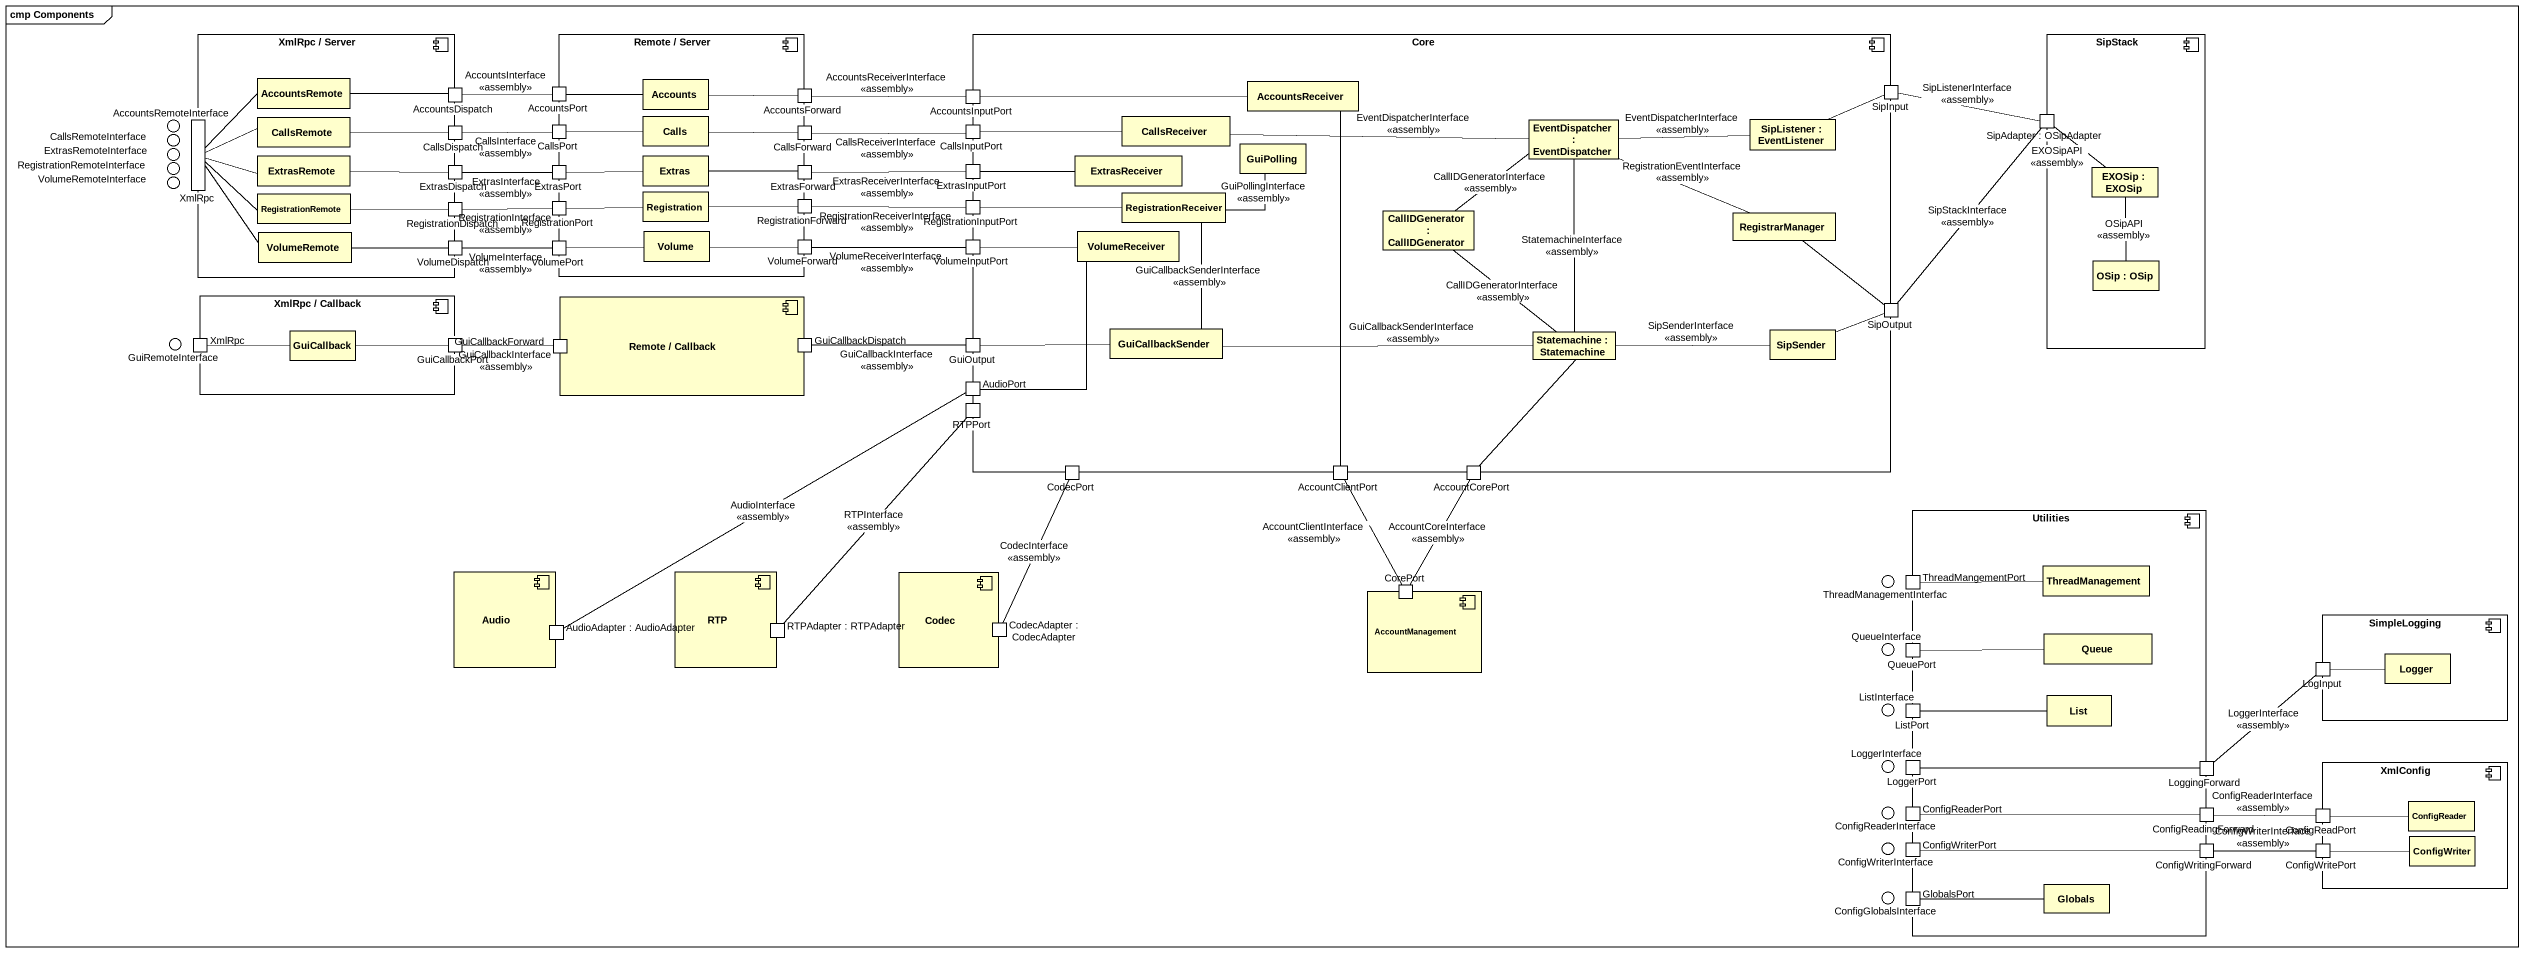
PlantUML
@startuml
mainframe cmp Components
component "XmlRpc / Server" as XmlRpc_Server {
  rectangle AccountsRemote
  port AccountsDispatch
  port XmlRpc
  rectangle CallsRemote
  port CallsDispatch
  rectangle ExtrasRemote
  port ExtrasDispatch
  rectangle RegistrationRemote
  port RegistrationDispatch
  rectangle VolumeRemote
  port VolumeDispatch
}
component "Remote / Server" as Remote_Server {
  port AccountsPort
  rectangle Accounts
  port AccountsForward
  port CallsPort
  rectangle Calls
  port CallsForward
  port ExtrasPort
  rectangle Extras
  port ExtrasForward
  port RegistrationPort
  rectangle Registration
  port RegistrationForward
  port VolumePort
  rectangle Volume
  port VolumeForward
}
component Core {
  port AccountsInputPort
  rectangle AccountsReceiver
  port SipInput
  port CallsInputPort
  rectangle CallsReceiver
  rectangle "EventDispatcher : EventDispatcher" as EventDispatcher
  rectangle "SipListener : EventListener" as SipListener
  port ExtrasInputPort
  rectangle ExtrasReceiver
  rectangle GuiPolling
  port RegistrationInputPort
  rectangle RegistrationReceiver
  rectangle "CallIDGenerator : CallIDGenerator" as CallIDGenerator
  rectangle RegistrarManager
  port VolumeInputPort
  rectangle VolumeReceiver
  port SipOutput
  port GuiOutput
  rectangle GuiCallbackSender
  rectangle "Statemachine : Statemachine" as Statemachine
  rectangle SipSender
  port AudioPort
  port RTPPort
  port CodecPort
  port AccountClientPort
  port AccountCorePort
}
component SipStack {
  port "SipAdapter : OSipAdapter" as SipAdapter
  rectangle "EXOSip : EXOSip" as EXOSip
  rectangle "OSip : OSip" as OSip
}
() AccountsRemoteInterface
() CallsRemoteInterface
() ExtrasRemoteInterface
() RegistrationRemoteInterface
() VolumeRemoteInterface
component "XmlRpc / Callback" as XmlRpc_Callback {
  port "XmlRpc" as XmlRpc_2
  rectangle GuiCallback
  port GuiCallbackPort
}
component "Remote / Callback" as Remote_Callback {
  port GuiCallbackForward
  port GuiCallbackDispatch
}
() GuiRemoteInterface
component Utilities {
  port ThreadMangementPort
  rectangle ThreadManagement
  port QueuePort
  rectangle "Queue" as Queue_
  port ListPort
  rectangle List
  port LoggerPort
  port LoggingForward
  port ConfigReaderPort
  port ConfigReadingForward
  port ConfigWriterPort
  port ConfigWritingForward
  port GlobalsPort
  rectangle Globals
}
component Audio {
  port "AudioAdapter : AudioAdapter" as AudioAdapter
}
component RTP {
  port "RTPAdapter : RTPAdapter" as RTPAdapter
}
component Codec {
  port "CodecAdapter : CodecAdapter" as CodecAdapter
}
component AccountManagement {
  port CorePort
}
() ThreadManagementInterfac
() QueueInterface
component SimpleLogging {
  port LogInput
  rectangle Logger
}
() ListInterface
() LoggerInterface
component XmlConfig {
  port ConfigReadPort
  rectangle ConfigReader
  port ConfigWritePort
  rectangle ConfigWriter
}
() ConfigReaderInterface
() ConfigWriterInterface
() ConfigGlobalsInterface
AccountsRemote -right- AccountsDispatch
AccountsDispatch -right- AccountsPort : AccountsInterface\n<<assembly>>
AccountsPort -right- Accounts
Accounts -right- AccountsForward
AccountsForward -right- AccountsInputPort : AccountsReceiverInterface\n<<assembly>>
AccountsInputPort -right- AccountsReceiver
AccountsReceiver -- AccountClientPort
SipInput -left- SipListener
XmlRpc -right- AccountsRemote
XmlRpc -right- CallsRemote
XmlRpc -right- ExtrasRemote
XmlRpc -right- RegistrationRemote
XmlRpc -- VolumeRemote
CallsRemote -right- CallsDispatch
CallsDispatch -right- CallsPort : CallsInterface\n<<assembly>>
CallsPort -right- Calls
Calls -right- CallsForward
CallsForward -right- CallsInputPort : CallsReceiverInterface\n<<assembly>>
CallsInputPort -right- CallsReceiver
CallsReceiver -right- EventDispatcher : EventDispatcherInterface\n<<assembly>>
EventDispatcher -- CallIDGenerator : CallIDGeneratorInterface\n<<assembly>>
EventDispatcher -right- RegistrarManager : RegistrationEventInterface\n<<assembly>>
EventDispatcher -- Statemachine : StatemachineInterface\n<<assembly>>
SipListener -left- EventDispatcher : EventDispatcherInterface\n<<assembly>>
SipAdapter -left- SipInput : SipListenerInterface\n<<assembly>>
SipAdapter -- EXOSip : EXOSipAPI\n<<assembly>>
ExtrasRemote -right- ExtrasDispatch
ExtrasDispatch -right- ExtrasPort : ExtrasInterface\n<<assembly>>
ExtrasPort -right- Extras
Extras -right- ExtrasForward
ExtrasForward -right- ExtrasInputPort : ExtrasReceiverInterface\n<<assembly>>
ExtrasInputPort -right- ExtrasReceiver
EXOSip -- OSip : OSipAPI\n<<assembly>>
RegistrationRemote -right- RegistrationDispatch
RegistrationDispatch -right- RegistrationPort : RegistrationInterface\n<<assembly>>
RegistrationPort -right- Registration
Registration -right- RegistrationForward
RegistrationForward -right- RegistrationInputPort : RegistrationReceiverInterface\n<<assembly>>
RegistrationInputPort -right- RegistrationReceiver
RegistrationReceiver -right- GuiPolling : GuiPollingInterface\n<<assembly>>
RegistrationReceiver -- GuiCallbackSender : GuiCallbackSenderInterface\n<<assembly>>
RegistrarManager -- SipOutput
VolumeRemote -right- VolumeDispatch
VolumeDispatch -right- VolumePort : VolumeInterface\n<<assembly>>
VolumePort -right- Volume
Volume -right- VolumeForward
VolumeForward -right- VolumeInputPort : VolumeReceiverInterface\n<<assembly>>
VolumeInputPort -right- VolumeReceiver
SipOutput -up- SipAdapter : SipStackInterface\n<<assembly>>
XmlRpc_2 -right- GuiCallback
GuiCallback -right- GuiCallbackPort
GuiCallbackForward -left- GuiCallbackPort : GuiCallbackInterface\n<<assembly>>
GuiCallbackForward -right- GuiCallbackDispatch
GuiOutput -left- GuiCallbackDispatch : GuiCallbackInterface\n<<assembly>>
GuiOutput -right- GuiCallbackSender
Statemachine -up- CallIDGenerator : CallIDGeneratorInterface\n<<assembly>>
Statemachine -left- GuiCallbackSender : GuiCallbackSenderInterface\n<<assembly>>
Statemachine -right- SipSender : SipSenderInterface\n<<assembly>>
Statemachine -- AccountCorePort
SipSender -right- SipOutput
AudioPort -up- VolumeReceiver
AudioPort -left- AudioAdapter : AudioInterface\n<<assembly>>
RTPPort -- RTPAdapter : RTPInterface\n<<assembly>>
CodecPort -- CodecAdapter : CodecInterface\n<<assembly>>
AccountClientPort -- CorePort : AccountClientInterface\n<<assembly>>
AccountCorePort -- CorePort : AccountCoreInterface\n<<assembly>>
ThreadMangementPort -right- ThreadManagement
QueuePort -right- Queue_
LogInput -right- Logger
ListPort -right- List
LoggerPort -right- LoggingForward
LoggingForward -up- LogInput : LoggerInterface\n<<assembly>>
ConfigReaderPort -right- ConfigReadingForward
ConfigReadingForward -right- ConfigReadPort : ConfigReaderInterface\n<<assembly>>
ConfigReadPort -right- ConfigReader
ConfigWriterPort -right- ConfigWritingForward
ConfigWritingForward -right- ConfigWritePort : ConfigWriterInterface\n<<assembly>>
ConfigWritePort -right- ConfigWriter
GlobalsPort -right- Globals
@enduml
